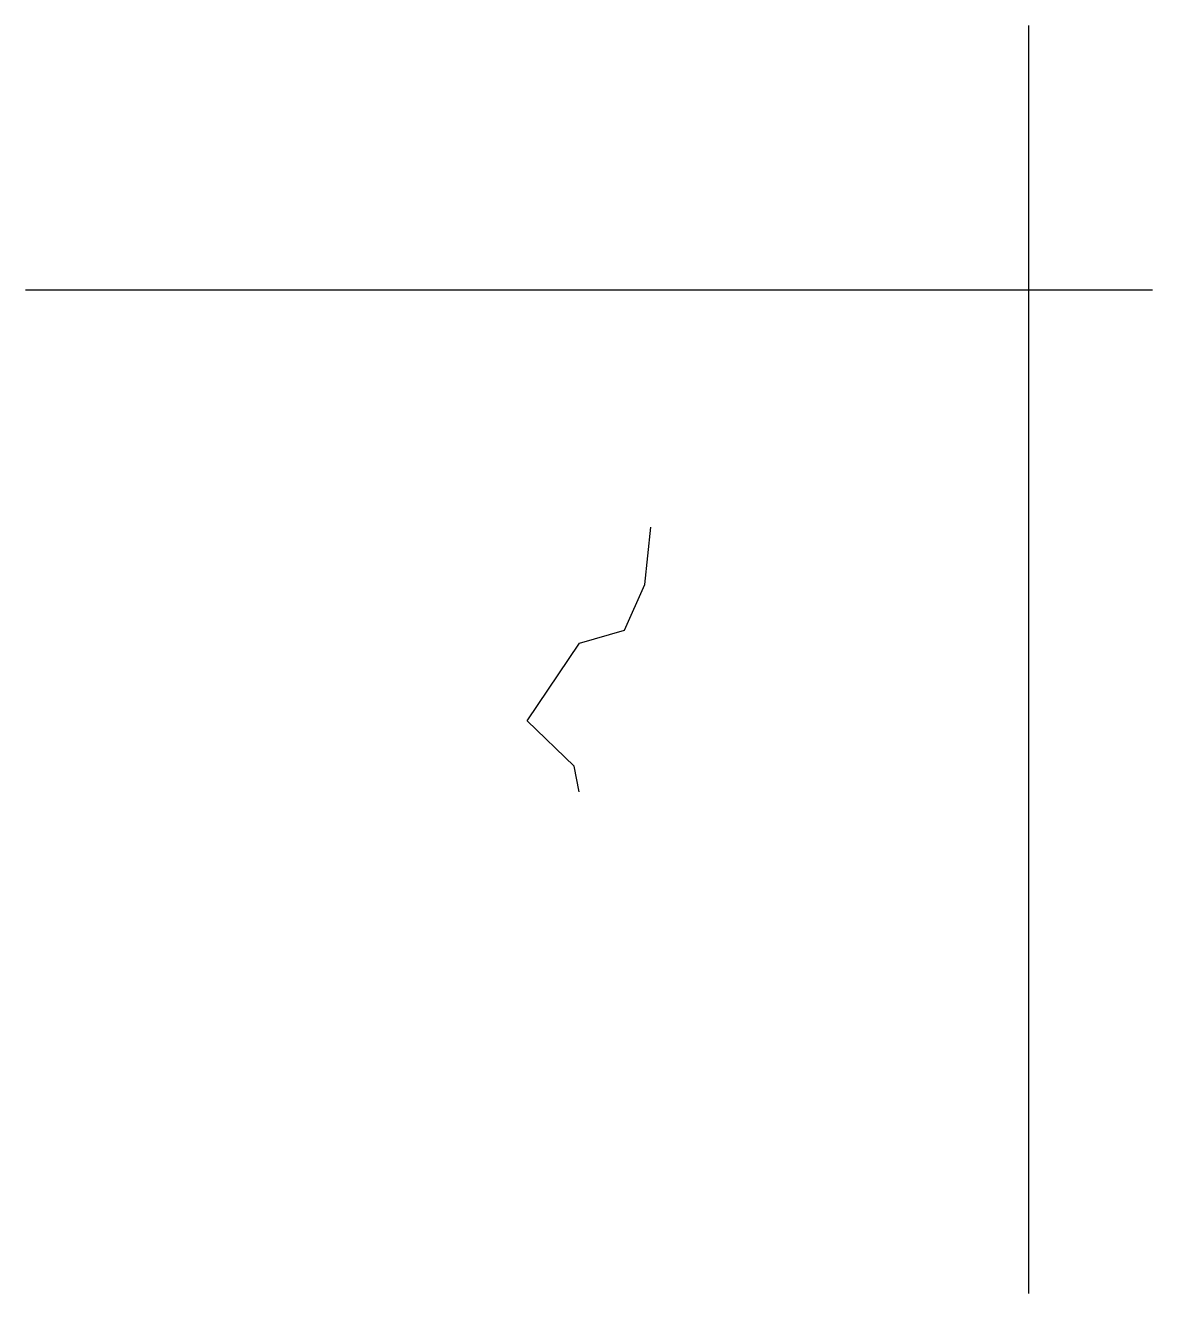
# Model space of a CAD drawing. Extents: x 0 to 112, y 0 to 126.
import ezdxf

# ---------------------------------------------------------------- set-up
doc = ezdxf.new("R2010")
doc.units = 0
doc.layers.add('CentreLine', color=5, linetype='CONTINUOUS')
doc.layers.add('Grid', color=7, linetype='CONTINUOUS')

msp = doc.modelspace()

# ---------------------------------------------------------------- linework, layer by layer
at = {"layer": 'CentreLine'}
for p, q in [((61.73, 70.65), (62.33, 76.35, 4.01)), ((59.7, 66.09, 6.62), (61.73, 70.65)), ((55.21, 64.81, 7.96), (59.7, 66.09, 6.62)), ((50, 57.08, 17.95), (55.21, 64.81, 7.96)), ((54.7, 52.54, 20.46), (50, 57.08, 17.95)), ((55.19, 50, 21.78), (54.7, 52.54, 20.46))]:
    msp.add_line(p, q, dxfattribs=at)
at = {"layer": 'Grid'}
for p, q in [((100, 0), (100, 126.35)), ((0, 100), (112.33, 100))]:
    msp.add_line(p, q, dxfattribs=at)

doc.saveas('drawing.dxf')
